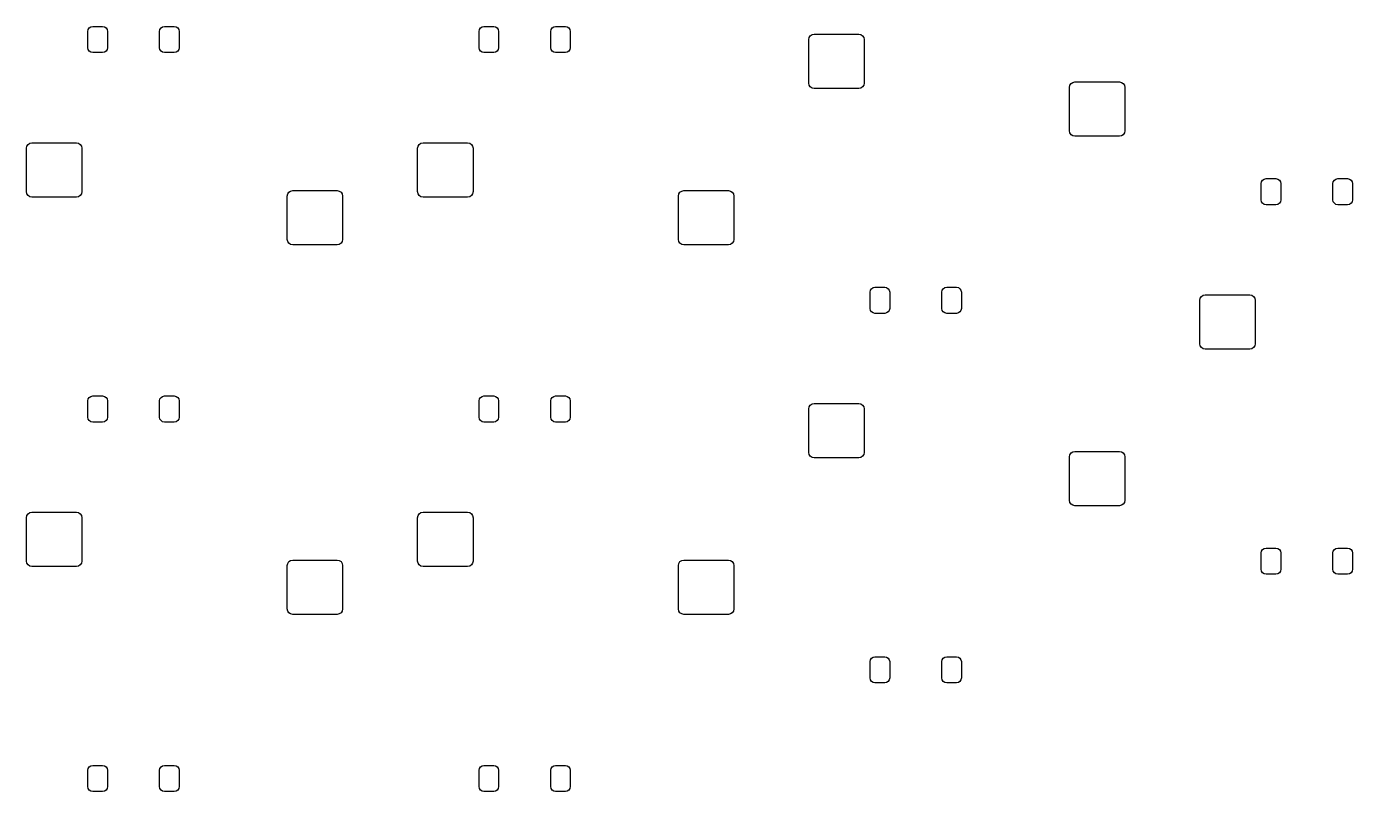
# Model space of a CAD drawing. Extents: x -0.19 to 4.66, y -3.37 to 0.68.
# Drawn here: x -0.188 to 2.215, y -2.228 to -0.843 of the extents above; entities that cross this region are included whole.
import ezdxf

# ---------------------------------------------------------------- set-up
doc = ezdxf.new("R2010")
doc.units = 0
doc.header["$MEASUREMENT"] = 0
doc.layers.add('BLACK', color=7, linetype='CONTINUOUS')

msp = doc.modelspace()

# ---------------------------------------------------------------- linework, layer by layer
at = {"layer": 'BLACK', "linetype": 'CONTINUOUS'}
for p, q in [((-0.0768, -0.8514), (-0.0761, -0.848)), ((-0.0768, -0.8809), (-0.0768, -0.8514)), ((-0.0761, -0.848), (-0.0742, -0.8451)), ((-0.0742, -0.8451), (-0.0713, -0.8432)), ((-0.0713, -0.8432), (-0.0679, -0.8425)), ((-0.0679, -0.8425), (-0.0502, -0.8425)), ((-0.0502, -0.8425), (-0.0468, -0.8432)), ((-0.0468, -0.8432), (-0.0439, -0.8451)), ((-0.0439, -0.8451), (-0.042, -0.848)), ((-0.042, -0.848), (-0.0413, -0.8514)), ((-0.0413, -0.8514), (-0.0413, -0.8809)), ((0.0531, -0.8514), (0.0538, -0.848)), ((0.0531, -0.8809), (0.0531, -0.8514)), ((0.0538, -0.848), (0.0557, -0.8451)), ((0.0557, -0.8451), (0.0586, -0.8432)), ((0.0586, -0.8432), (0.062, -0.8425)), ((0.062, -0.8425), (0.0797, -0.8425)), ((0.0797, -0.8425), (0.0831, -0.8432)), ((0.0831, -0.8432), (0.086, -0.8451)), ((0.086, -0.8451), (0.0879, -0.848)), ((0.0879, -0.848), (0.0886, -0.8514)), ((0.0886, -0.8514), (0.0886, -0.8809)), ((0.6319, -0.8514), (0.6326, -0.848)), ((0.6319, -0.8809), (0.6319, -0.8514)), ((0.6326, -0.848), (0.6345, -0.8451)), ((0.6345, -0.8451), (0.6374, -0.8432)), ((0.6374, -0.8432), (0.6407, -0.8425)), ((0.6407, -0.8425), (0.6585, -0.8425)), ((0.6585, -0.8425), (0.6619, -0.8432)), ((0.6619, -0.8432), (0.6647, -0.8451)), ((0.6647, -0.8451), (0.6666, -0.848)), ((0.6666, -0.848), (0.6673, -0.8514)), ((0.6673, -0.8514), (0.6673, -0.8809)), ((0.7618, -0.8514), (0.7625, -0.848)), ((0.7618, -0.8809), (0.7618, -0.8514)), ((0.7625, -0.848), (0.7644, -0.8451)), ((0.7644, -0.8451), (0.7673, -0.8432)), ((0.7673, -0.8432), (0.7707, -0.8425)), ((0.7707, -0.8425), (0.7884, -0.8425)), ((0.7884, -0.8425), (0.7918, -0.8432)), ((0.7918, -0.8432), (0.7946, -0.8451)), ((0.7946, -0.8451), (0.7966, -0.848)), ((0.7966, -0.848), (0.7972, -0.8514)), ((0.7972, -0.8514), (0.7972, -0.8809)), ((1.2293, -0.8661), (1.2301, -0.8624)), ((1.2301, -0.8624), (1.2322, -0.8592)), ((1.2322, -0.8592), (1.2354, -0.857)), ((1.2354, -0.857), (1.2392, -0.8563)), ((1.2392, -0.8563), (1.3199, -0.8563)), ((1.3199, -0.8563), (1.3236, -0.857)), ((1.3236, -0.857), (1.3268, -0.8592)), ((1.3268, -0.8592), (1.329, -0.8624)), ((1.329, -0.8624), (1.3297, -0.8661)), ((-0.0761, -0.8843), (-0.0768, -0.8809)), ((-0.0742, -0.8872), (-0.0761, -0.8843)), ((-0.0713, -0.8891), (-0.0742, -0.8872)), ((-0.0439, -0.8872), (-0.0468, -0.8891)), ((-0.042, -0.8843), (-0.0439, -0.8872)), ((-0.0413, -0.8809), (-0.042, -0.8843)), ((0.0538, -0.8843), (0.0531, -0.8809)), ((0.0557, -0.8872), (0.0538, -0.8843)), ((0.0586, -0.8891), (0.0557, -0.8872)), ((0.086, -0.8872), (0.0831, -0.8891)), ((0.0879, -0.8843), (0.086, -0.8872)), ((0.0886, -0.8809), (0.0879, -0.8843)), ((0.6326, -0.8843), (0.6319, -0.8809)), ((0.6345, -0.8872), (0.6326, -0.8843)), ((0.6374, -0.8891), (0.6345, -0.8872)), ((0.6647, -0.8872), (0.6619, -0.8891)), ((0.6666, -0.8843), (0.6647, -0.8872)), ((0.6673, -0.8809), (0.6666, -0.8843)), ((0.7625, -0.8843), (0.7618, -0.8809)), ((0.7644, -0.8872), (0.7625, -0.8843)), ((0.7673, -0.8891), (0.7644, -0.8872)), ((0.7946, -0.8872), (0.7918, -0.8891)), ((0.7966, -0.8843), (0.7946, -0.8872)), ((0.7972, -0.8809), (0.7966, -0.8843)), ((1.2293, -0.9449), (1.2293, -0.8661)), ((1.3297, -0.8661), (1.3297, -0.9449)), ((-0.0679, -0.8898), (-0.0713, -0.8891)), ((-0.0502, -0.8898), (-0.0679, -0.8898)), ((-0.0468, -0.8891), (-0.0502, -0.8898)), ((0.062, -0.8898), (0.0586, -0.8891)), ((0.0797, -0.8898), (0.062, -0.8898)), ((0.0831, -0.8891), (0.0797, -0.8898)), ((0.6407, -0.8898), (0.6374, -0.8891)), ((0.6585, -0.8898), (0.6407, -0.8898)), ((0.6619, -0.8891), (0.6585, -0.8898)), ((0.7707, -0.8898), (0.7673, -0.8891)), ((0.7884, -0.8898), (0.7707, -0.8898)), ((0.7918, -0.8891), (0.7884, -0.8898)), ((1.2301, -0.9486), (1.2293, -0.9449)), ((1.2322, -0.9518), (1.2301, -0.9486)), ((1.2354, -0.954), (1.2322, -0.9518)), ((1.2392, -0.9547), (1.2354, -0.954)), ((1.3199, -0.9547), (1.2392, -0.9547)), ((1.3236, -0.954), (1.3199, -0.9547)), ((1.3268, -0.9518), (1.3236, -0.954)), ((1.329, -0.9486), (1.3268, -0.9518)), ((1.3297, -0.9449), (1.329, -0.9486)), ((1.7018, -0.9528), (1.7025, -0.949)), ((1.7018, -1.0315), (1.7018, -0.9528)), ((1.7025, -0.949), (1.7047, -0.9458)), ((1.7047, -0.9458), (1.7078, -0.9437)), ((1.7078, -0.9437), (1.7116, -0.9429)), ((1.7116, -0.9429), (1.7923, -0.9429)), ((1.7923, -0.9429), (1.7961, -0.9437)), ((1.7961, -0.9437), (1.7993, -0.9458)), ((1.7993, -0.9458), (1.8014, -0.949)), ((1.8014, -0.949), (1.8022, -0.9528)), ((1.8022, -0.9528), (1.8022, -1.0315)), ((1.7025, -1.0353), (1.7018, -1.0315)), ((1.8022, -1.0315), (1.8014, -1.0353)), ((-0.1872, -1.0592), (-0.1851, -1.056)), ((-0.1851, -1.056), (-0.1819, -1.0539)), ((-0.1819, -1.0539), (-0.1781, -1.0531)), ((-0.1781, -1.0531), (-0.0974, -1.0531)), ((-0.0974, -1.0531), (-0.0937, -1.0539)), ((-0.0937, -1.0539), (-0.0905, -1.056)), ((-0.0905, -1.056), (-0.0883, -1.0592)), ((0.5214, -1.0592), (0.5236, -1.056)), ((0.5236, -1.056), (0.5267, -1.0539)), ((0.5267, -1.0539), (0.5305, -1.0531)), ((0.5305, -1.0531), (0.6112, -1.0531)), ((0.6112, -1.0531), (0.615, -1.0539)), ((0.615, -1.0539), (0.6182, -1.056)), ((0.6182, -1.056), (0.6203, -1.0592)), ((1.7047, -1.0385), (1.7025, -1.0353)), ((1.7078, -1.0406), (1.7047, -1.0385)), ((1.7116, -1.0413), (1.7078, -1.0406)), ((1.7923, -1.0413), (1.7116, -1.0413)), ((1.7961, -1.0406), (1.7923, -1.0413)), ((1.7993, -1.0385), (1.7961, -1.0406)), ((1.8014, -1.0353), (1.7993, -1.0385)), ((-0.188, -1.063), (-0.1872, -1.0592)), ((-0.188, -1.1417), (-0.188, -1.063)), ((-0.0883, -1.0592), (-0.0876, -1.063)), ((-0.0876, -1.063), (-0.0876, -1.1417)), ((0.5207, -1.063), (0.5214, -1.0592)), ((0.5207, -1.1417), (0.5207, -1.063)), ((0.6203, -1.0592), (0.6211, -1.063)), ((0.6211, -1.063), (0.6211, -1.1417)), ((2.0492, -1.127), (2.0499, -1.1236)), ((2.0492, -1.1565), (2.0492, -1.127)), ((2.0499, -1.1236), (2.0518, -1.1207)), ((2.0518, -1.1207), (2.0547, -1.1188)), ((2.0547, -1.1188), (2.0581, -1.1181)), ((2.0581, -1.1181), (2.0758, -1.1181)), ((2.0758, -1.1181), (2.0792, -1.1188)), ((2.0792, -1.1188), (2.0821, -1.1207)), ((2.0821, -1.1207), (2.084, -1.1236)), ((2.084, -1.1236), (2.0846, -1.127)), ((2.0846, -1.127), (2.0846, -1.1565)), ((2.1791, -1.127), (2.1798, -1.1236)), ((2.1791, -1.1565), (2.1791, -1.127)), ((2.1798, -1.1236), (2.1817, -1.1207)), ((2.1817, -1.1207), (2.1846, -1.1188)), ((2.1846, -1.1188), (2.188, -1.1181)), ((2.188, -1.1181), (2.2057, -1.1181)), ((2.2057, -1.1181), (2.2091, -1.1188)), ((2.2091, -1.1188), (2.212, -1.1207)), ((2.212, -1.1207), (2.2139, -1.1236)), ((2.2139, -1.1236), (2.2146, -1.127)), ((2.2146, -1.127), (2.2146, -1.1565)), ((-0.1872, -1.1455), (-0.188, -1.1417)), ((-0.1851, -1.1487), (-0.1872, -1.1455)), ((-0.1819, -1.1508), (-0.1851, -1.1487)), ((-0.1781, -1.1516), (-0.1819, -1.1508)), ((-0.0974, -1.1516), (-0.1781, -1.1516)), ((-0.0937, -1.1508), (-0.0974, -1.1516)), ((-0.0905, -1.1487), (-0.0937, -1.1508)), ((-0.0883, -1.1455), (-0.0905, -1.1487)), ((-0.0876, -1.1417), (-0.0883, -1.1455)), ((0.2844, -1.1496), (0.2852, -1.1458)), ((0.2844, -1.2283), (0.2844, -1.1496)), ((0.2852, -1.1458), (0.2873, -1.1426)), ((0.2873, -1.1426), (0.2905, -1.1405)), ((0.2905, -1.1405), (0.2943, -1.1398)), ((0.2943, -1.1398), (0.375, -1.1398)), ((0.375, -1.1398), (0.3788, -1.1405)), ((0.3788, -1.1405), (0.382, -1.1426)), ((0.382, -1.1426), (0.3841, -1.1458)), ((0.3841, -1.1458), (0.3848, -1.1496)), ((0.3848, -1.1496), (0.3848, -1.2283)), ((0.5214, -1.1455), (0.5207, -1.1417)), ((0.5236, -1.1487), (0.5214, -1.1455)), ((0.5267, -1.1508), (0.5236, -1.1487)), ((0.5305, -1.1516), (0.5267, -1.1508)), ((0.6112, -1.1516), (0.5305, -1.1516)), ((0.615, -1.1508), (0.6112, -1.1516)), ((0.6182, -1.1487), (0.615, -1.1508)), ((0.6203, -1.1455), (0.6182, -1.1487)), ((0.6211, -1.1417), (0.6203, -1.1455)), ((0.9931, -1.1496), (0.9939, -1.1458)), ((0.9931, -1.2283), (0.9931, -1.1496)), ((0.9939, -1.1458), (0.996, -1.1426)), ((0.996, -1.1426), (0.9992, -1.1405)), ((0.9992, -1.1405), (1.003, -1.1398)), ((1.003, -1.1398), (1.0837, -1.1398)), ((1.0837, -1.1398), (1.0874, -1.1405)), ((1.0874, -1.1405), (1.0906, -1.1426)), ((1.0906, -1.1426), (1.0928, -1.1458)), ((1.0928, -1.1458), (1.0935, -1.1496)), ((1.0935, -1.1496), (1.0935, -1.2283)), ((2.0499, -1.1599), (2.0492, -1.1565)), ((2.0518, -1.1628), (2.0499, -1.1599)), ((2.0547, -1.1647), (2.0518, -1.1628)), ((2.0581, -1.1654), (2.0547, -1.1647)), ((2.0758, -1.1654), (2.0581, -1.1654)), ((2.0792, -1.1647), (2.0758, -1.1654)), ((2.0821, -1.1628), (2.0792, -1.1647)), ((2.084, -1.1599), (2.0821, -1.1628)), ((2.0846, -1.1565), (2.084, -1.1599)), ((2.1798, -1.1599), (2.1791, -1.1565)), ((2.1817, -1.1628), (2.1798, -1.1599)), ((2.1846, -1.1647), (2.1817, -1.1628)), ((2.188, -1.1654), (2.1846, -1.1647)), ((2.2057, -1.1654), (2.188, -1.1654)), ((2.2091, -1.1647), (2.2057, -1.1654)), ((2.212, -1.1628), (2.2091, -1.1647)), ((2.2139, -1.1599), (2.212, -1.1628)), ((2.2146, -1.1565), (2.2139, -1.1599)), ((0.2852, -1.2321), (0.2844, -1.2283)), ((0.2873, -1.2353), (0.2852, -1.2321)), ((0.2905, -1.2374), (0.2873, -1.2353)), ((0.2943, -1.2382), (0.2905, -1.2374)), ((0.375, -1.2382), (0.2943, -1.2382)), ((0.3788, -1.2374), (0.375, -1.2382)), ((0.382, -1.2353), (0.3788, -1.2374)), ((0.3841, -1.2321), (0.382, -1.2353)), ((0.3848, -1.2283), (0.3841, -1.2321)), ((0.9939, -1.2321), (0.9931, -1.2283)), ((0.996, -1.2353), (0.9939, -1.2321)), ((0.9992, -1.2374), (0.996, -1.2353)), ((1.003, -1.2382), (0.9992, -1.2374)), ((1.0837, -1.2382), (1.003, -1.2382)), ((1.0874, -1.2374), (1.0837, -1.2382)), ((1.0906, -1.2353), (1.0874, -1.2374)), ((1.0928, -1.2321), (1.0906, -1.2353)), ((1.0935, -1.2283), (1.0928, -1.2321)), ((1.3406, -1.3238), (1.3412, -1.3204)), ((1.3412, -1.3204), (1.3431, -1.3176)), ((1.3431, -1.3176), (1.346, -1.3156)), ((1.346, -1.3156), (1.3494, -1.315)), ((1.3494, -1.315), (1.3671, -1.315)), ((1.3671, -1.315), (1.3705, -1.3156)), ((1.3705, -1.3156), (1.3734, -1.3176)), ((1.3734, -1.3176), (1.3753, -1.3204)), ((1.3753, -1.3204), (1.376, -1.3238)), ((1.4705, -1.3238), (1.4711, -1.3204)), ((1.4711, -1.3204), (1.4731, -1.3176)), ((1.4731, -1.3176), (1.4759, -1.3156)), ((1.4759, -1.3156), (1.4793, -1.315)), ((1.4793, -1.315), (1.497, -1.315)), ((1.497, -1.315), (1.5004, -1.3156)), ((1.5004, -1.3156), (1.5033, -1.3176)), ((1.5033, -1.3176), (1.5052, -1.3204)), ((1.5052, -1.3204), (1.5059, -1.3238)), ((1.3406, -1.3533), (1.3406, -1.3238)), ((1.376, -1.3238), (1.376, -1.3533)), ((1.4705, -1.3533), (1.4705, -1.3238)), ((1.5059, -1.3238), (1.5059, -1.3533)), ((1.938, -1.3386), (1.9387, -1.3348)), ((1.938, -1.4173), (1.938, -1.3386)), ((1.9387, -1.3348), (1.9409, -1.3316)), ((1.9409, -1.3316), (1.9441, -1.3295)), ((1.9441, -1.3295), (1.9478, -1.3287)), ((1.9478, -1.3287), (2.0285, -1.3287)), ((2.0285, -1.3287), (2.0323, -1.3295)), ((2.0323, -1.3295), (2.0355, -1.3316)), ((2.0355, -1.3316), (2.0376, -1.3348)), ((2.0376, -1.3348), (2.0384, -1.3386)), ((2.0384, -1.3386), (2.0384, -1.4173)), ((1.3412, -1.3567), (1.3406, -1.3533)), ((1.3431, -1.3596), (1.3412, -1.3567)), ((1.346, -1.3615), (1.3431, -1.3596)), ((1.3494, -1.3622), (1.346, -1.3615)), ((1.3671, -1.3622), (1.3494, -1.3622)), ((1.3705, -1.3615), (1.3671, -1.3622)), ((1.3734, -1.3596), (1.3705, -1.3615)), ((1.3753, -1.3567), (1.3734, -1.3596)), ((1.376, -1.3533), (1.3753, -1.3567)), ((1.4711, -1.3567), (1.4705, -1.3533)), ((1.4731, -1.3596), (1.4711, -1.3567)), ((1.4759, -1.3615), (1.4731, -1.3596)), ((1.4793, -1.3622), (1.4759, -1.3615)), ((1.497, -1.3622), (1.4793, -1.3622)), ((1.5004, -1.3615), (1.497, -1.3622)), ((1.5033, -1.3596), (1.5004, -1.3615)), ((1.5052, -1.3567), (1.5033, -1.3596)), ((1.5059, -1.3533), (1.5052, -1.3567)), ((1.9387, -1.4211), (1.938, -1.4173)), ((2.0384, -1.4173), (2.0376, -1.4211)), ((1.9409, -1.4243), (1.9387, -1.4211)), ((1.9441, -1.4264), (1.9409, -1.4243)), ((1.9478, -1.4272), (1.9441, -1.4264)), ((2.0285, -1.4272), (1.9478, -1.4272)), ((2.0323, -1.4264), (2.0285, -1.4272)), ((2.0355, -1.4243), (2.0323, -1.4264)), ((2.0376, -1.4211), (2.0355, -1.4243)), ((-0.0742, -1.5144), (-0.0713, -1.5125)), ((-0.0713, -1.5125), (-0.0679, -1.5118)), ((-0.0679, -1.5118), (-0.0502, -1.5118)), ((-0.0502, -1.5118), (-0.0468, -1.5125)), ((-0.0468, -1.5125), (-0.0439, -1.5144)), ((0.0557, -1.5144), (0.0586, -1.5125)), ((0.0586, -1.5125), (0.062, -1.5118)), ((0.062, -1.5118), (0.0797, -1.5118)), ((0.0797, -1.5118), (0.0831, -1.5125)), ((0.0831, -1.5125), (0.086, -1.5144)), ((0.6345, -1.5144), (0.6374, -1.5125)), ((0.6374, -1.5125), (0.6407, -1.5118)), ((0.6407, -1.5118), (0.6585, -1.5118)), ((0.6585, -1.5118), (0.6619, -1.5125)), ((0.6619, -1.5125), (0.6647, -1.5144)), ((0.7644, -1.5144), (0.7673, -1.5125)), ((0.7673, -1.5125), (0.7707, -1.5118)), ((0.7707, -1.5118), (0.7884, -1.5118)), ((0.7884, -1.5118), (0.7918, -1.5125)), ((0.7918, -1.5125), (0.7946, -1.5144)), ((-0.0768, -1.5207), (-0.0761, -1.5173)), ((-0.0768, -1.5502), (-0.0768, -1.5207)), ((-0.0761, -1.5173), (-0.0742, -1.5144)), ((-0.0439, -1.5144), (-0.042, -1.5173)), ((-0.042, -1.5173), (-0.0413, -1.5207)), ((-0.0413, -1.5207), (-0.0413, -1.5502)), ((0.0531, -1.5207), (0.0538, -1.5173)), ((0.0531, -1.5502), (0.0531, -1.5207)), ((0.0538, -1.5173), (0.0557, -1.5144)), ((0.086, -1.5144), (0.0879, -1.5173)), ((0.0879, -1.5173), (0.0886, -1.5207)), ((0.0886, -1.5207), (0.0886, -1.5502)), ((0.6319, -1.5207), (0.6326, -1.5173)), ((0.6319, -1.5502), (0.6319, -1.5207)), ((0.6326, -1.5173), (0.6345, -1.5144)), ((0.6647, -1.5144), (0.6666, -1.5173)), ((0.6666, -1.5173), (0.6673, -1.5207)), ((0.6673, -1.5207), (0.6673, -1.5502)), ((0.7618, -1.5207), (0.7625, -1.5173)), ((0.7618, -1.5502), (0.7618, -1.5207)), ((0.7625, -1.5173), (0.7644, -1.5144)), ((0.7946, -1.5144), (0.7966, -1.5173)), ((0.7966, -1.5173), (0.7972, -1.5207)), ((0.7972, -1.5207), (0.7972, -1.5502)), ((1.2293, -1.5354), (1.2301, -1.5317)), ((1.2293, -1.6142), (1.2293, -1.5354)), ((1.2301, -1.5317), (1.2322, -1.5285)), ((1.2322, -1.5285), (1.2354, -1.5263)), ((1.2354, -1.5263), (1.2392, -1.5256)), ((1.2392, -1.5256), (1.3199, -1.5256)), ((1.3199, -1.5256), (1.3236, -1.5263)), ((1.3236, -1.5263), (1.3268, -1.5285)), ((1.3268, -1.5285), (1.329, -1.5317)), ((1.329, -1.5317), (1.3297, -1.5354)), ((1.3297, -1.5354), (1.3297, -1.6142)), ((-0.0761, -1.5536), (-0.0768, -1.5502)), ((-0.0742, -1.5565), (-0.0761, -1.5536)), ((-0.0713, -1.5584), (-0.0742, -1.5565)), ((-0.0679, -1.5591), (-0.0713, -1.5584)), ((-0.0502, -1.5591), (-0.0679, -1.5591)), ((-0.0468, -1.5584), (-0.0502, -1.5591)), ((-0.0439, -1.5565), (-0.0468, -1.5584)), ((-0.042, -1.5536), (-0.0439, -1.5565)), ((-0.0413, -1.5502), (-0.042, -1.5536)), ((0.0538, -1.5536), (0.0531, -1.5502)), ((0.0557, -1.5565), (0.0538, -1.5536)), ((0.0586, -1.5584), (0.0557, -1.5565)), ((0.062, -1.5591), (0.0586, -1.5584)), ((0.0797, -1.5591), (0.062, -1.5591)), ((0.0831, -1.5584), (0.0797, -1.5591)), ((0.086, -1.5565), (0.0831, -1.5584)), ((0.0879, -1.5536), (0.086, -1.5565)), ((0.0886, -1.5502), (0.0879, -1.5536)), ((0.6326, -1.5536), (0.6319, -1.5502)), ((0.6345, -1.5565), (0.6326, -1.5536)), ((0.6374, -1.5584), (0.6345, -1.5565)), ((0.6407, -1.5591), (0.6374, -1.5584)), ((0.6585, -1.5591), (0.6407, -1.5591)), ((0.6619, -1.5584), (0.6585, -1.5591)), ((0.6647, -1.5565), (0.6619, -1.5584)), ((0.6666, -1.5536), (0.6647, -1.5565)), ((0.6673, -1.5502), (0.6666, -1.5536)), ((0.7625, -1.5536), (0.7618, -1.5502)), ((0.7644, -1.5565), (0.7625, -1.5536)), ((0.7673, -1.5584), (0.7644, -1.5565)), ((0.7707, -1.5591), (0.7673, -1.5584)), ((0.7884, -1.5591), (0.7707, -1.5591)), ((0.7918, -1.5584), (0.7884, -1.5591)), ((0.7946, -1.5565), (0.7918, -1.5584)), ((0.7966, -1.5536), (0.7946, -1.5565)), ((0.7972, -1.5502), (0.7966, -1.5536)), ((1.2301, -1.6179), (1.2293, -1.6142)), ((1.2322, -1.6211), (1.2301, -1.6179)), ((1.2354, -1.6233), (1.2322, -1.6211)), ((1.2392, -1.624), (1.2354, -1.6233)), ((1.3199, -1.624), (1.2392, -1.624)), ((1.3236, -1.6233), (1.3199, -1.624)), ((1.3268, -1.6211), (1.3236, -1.6233)), ((1.329, -1.6179), (1.3268, -1.6211)), ((1.3297, -1.6142), (1.329, -1.6179)), ((1.7018, -1.622), (1.7025, -1.6183)), ((1.7018, -1.7008), (1.7018, -1.622)), ((1.7025, -1.6183), (1.7047, -1.6151)), ((1.7047, -1.6151), (1.7078, -1.613)), ((1.7078, -1.613), (1.7116, -1.6122)), ((1.7116, -1.6122), (1.7923, -1.6122)), ((1.7923, -1.6122), (1.7961, -1.613)), ((1.7961, -1.613), (1.7993, -1.6151)), ((1.7993, -1.6151), (1.8014, -1.6183)), ((1.8014, -1.6183), (1.8022, -1.622)), ((1.8022, -1.622), (1.8022, -1.7008)), ((1.7025, -1.7046), (1.7018, -1.7008)), ((1.7047, -1.7077), (1.7025, -1.7046)), ((1.8014, -1.7046), (1.7993, -1.7077)), ((1.8022, -1.7008), (1.8014, -1.7046)), ((-0.188, -1.7323), (-0.1872, -1.7285)), ((-0.1872, -1.7285), (-0.1851, -1.7253)), ((-0.1851, -1.7253), (-0.1819, -1.7232)), ((-0.1819, -1.7232), (-0.1781, -1.7224)), ((-0.1781, -1.7224), (-0.0974, -1.7224)), ((-0.0974, -1.7224), (-0.0937, -1.7232)), ((-0.0937, -1.7232), (-0.0905, -1.7253)), ((-0.0905, -1.7253), (-0.0883, -1.7285)), ((-0.0883, -1.7285), (-0.0876, -1.7323)), ((0.5207, -1.7323), (0.5214, -1.7285)), ((0.5214, -1.7285), (0.5236, -1.7253)), ((0.5236, -1.7253), (0.5267, -1.7232)), ((0.5267, -1.7232), (0.5305, -1.7224)), ((0.5305, -1.7224), (0.6112, -1.7224)), ((0.6112, -1.7224), (0.615, -1.7232)), ((0.615, -1.7232), (0.6182, -1.7253)), ((0.6182, -1.7253), (0.6203, -1.7285)), ((0.6203, -1.7285), (0.6211, -1.7323)), ((1.7078, -1.7099), (1.7047, -1.7077)), ((1.7116, -1.7106), (1.7078, -1.7099)), ((1.7923, -1.7106), (1.7116, -1.7106)), ((1.7961, -1.7099), (1.7923, -1.7106)), ((1.7993, -1.7077), (1.7961, -1.7099)), ((-0.188, -1.811), (-0.188, -1.7323)), ((-0.0876, -1.7323), (-0.0876, -1.811)), ((0.5207, -1.811), (0.5207, -1.7323)), ((0.6211, -1.7323), (0.6211, -1.811)), ((2.0492, -1.7963), (2.0499, -1.7929)), ((2.0492, -1.8258), (2.0492, -1.7963)), ((2.0499, -1.7929), (2.0518, -1.79)), ((2.0518, -1.79), (2.0547, -1.7881)), ((2.0547, -1.7881), (2.0581, -1.7874)), ((2.0581, -1.7874), (2.0758, -1.7874)), ((2.0758, -1.7874), (2.0792, -1.7881)), ((2.0792, -1.7881), (2.0821, -1.79)), ((2.0821, -1.79), (2.084, -1.7929)), ((2.084, -1.7929), (2.0846, -1.7963)), ((2.0846, -1.7963), (2.0846, -1.8258)), ((2.1791, -1.7963), (2.1798, -1.7929)), ((2.1791, -1.8258), (2.1791, -1.7963)), ((2.1798, -1.7929), (2.1817, -1.79)), ((2.1817, -1.79), (2.1846, -1.7881)), ((2.1846, -1.7881), (2.188, -1.7874)), ((2.188, -1.7874), (2.2057, -1.7874)), ((2.2057, -1.7874), (2.2091, -1.7881)), ((2.2091, -1.7881), (2.212, -1.79)), ((2.212, -1.79), (2.2139, -1.7929)), ((2.2139, -1.7929), (2.2146, -1.7963)), ((2.2146, -1.7963), (2.2146, -1.8258)), ((-0.1872, -1.8148), (-0.188, -1.811)), ((-0.1851, -1.818), (-0.1872, -1.8148)), ((-0.1819, -1.8201), (-0.1851, -1.818)), ((-0.1781, -1.8209), (-0.1819, -1.8201)), ((-0.0974, -1.8209), (-0.1781, -1.8209)), ((-0.0937, -1.8201), (-0.0974, -1.8209)), ((-0.0905, -1.818), (-0.0937, -1.8201)), ((-0.0883, -1.8148), (-0.0905, -1.818)), ((-0.0876, -1.811), (-0.0883, -1.8148)), ((0.2844, -1.8189), (0.2852, -1.8151)), ((0.2844, -1.8976), (0.2844, -1.8189)), ((0.2852, -1.8151), (0.2873, -1.8119)), ((0.2873, -1.8119), (0.2905, -1.8098)), ((0.2905, -1.8098), (0.2943, -1.8091)), ((0.2943, -1.8091), (0.375, -1.8091)), ((0.375, -1.8091), (0.3788, -1.8098)), ((0.3788, -1.8098), (0.382, -1.8119)), ((0.382, -1.8119), (0.3841, -1.8151)), ((0.3841, -1.8151), (0.3848, -1.8189)), ((0.3848, -1.8189), (0.3848, -1.8976)), ((0.5214, -1.8148), (0.5207, -1.811)), ((0.5236, -1.818), (0.5214, -1.8148)), ((0.5267, -1.8201), (0.5236, -1.818)), ((0.5305, -1.8209), (0.5267, -1.8201)), ((0.6112, -1.8209), (0.5305, -1.8209)), ((0.615, -1.8201), (0.6112, -1.8209)), ((0.6182, -1.818), (0.615, -1.8201)), ((0.6203, -1.8148), (0.6182, -1.818)), ((0.6211, -1.811), (0.6203, -1.8148)), ((0.9931, -1.8189), (0.9939, -1.8151)), ((0.9931, -1.8976), (0.9931, -1.8189)), ((0.9939, -1.8151), (0.996, -1.8119)), ((0.996, -1.8119), (0.9992, -1.8098)), ((0.9992, -1.8098), (1.003, -1.8091)), ((1.003, -1.8091), (1.0837, -1.8091)), ((1.0837, -1.8091), (1.0874, -1.8098)), ((1.0874, -1.8098), (1.0906, -1.8119)), ((1.0906, -1.8119), (1.0928, -1.8151)), ((1.0928, -1.8151), (1.0935, -1.8189)), ((1.0935, -1.8189), (1.0935, -1.8976)), ((2.0499, -1.8292), (2.0492, -1.8258)), ((2.0846, -1.8258), (2.084, -1.8292)), ((2.1798, -1.8292), (2.1791, -1.8258)), ((2.2146, -1.8258), (2.2139, -1.8292)), ((2.0518, -1.8321), (2.0499, -1.8292)), ((2.0547, -1.834), (2.0518, -1.8321)), ((2.0581, -1.8346), (2.0547, -1.834)), ((2.0758, -1.8346), (2.0581, -1.8346)), ((2.0792, -1.834), (2.0758, -1.8346)), ((2.0821, -1.8321), (2.0792, -1.834)), ((2.084, -1.8292), (2.0821, -1.8321)), ((2.1817, -1.8321), (2.1798, -1.8292)), ((2.1846, -1.834), (2.1817, -1.8321)), ((2.188, -1.8346), (2.1846, -1.834)), ((2.2057, -1.8346), (2.188, -1.8346)), ((2.2091, -1.834), (2.2057, -1.8346)), ((2.212, -1.8321), (2.2091, -1.834)), ((2.2139, -1.8292), (2.212, -1.8321)), ((0.2852, -1.9014), (0.2844, -1.8976)), ((0.3848, -1.8976), (0.3841, -1.9014)), ((0.9939, -1.9014), (0.9931, -1.8976)), ((1.0935, -1.8976), (1.0928, -1.9014)), ((0.2873, -1.9046), (0.2852, -1.9014)), ((0.2905, -1.9067), (0.2873, -1.9046)), ((0.2943, -1.9075), (0.2905, -1.9067)), ((0.375, -1.9075), (0.2943, -1.9075)), ((0.3788, -1.9067), (0.375, -1.9075)), ((0.382, -1.9046), (0.3788, -1.9067)), ((0.3841, -1.9014), (0.382, -1.9046)), ((0.996, -1.9046), (0.9939, -1.9014)), ((0.9992, -1.9067), (0.996, -1.9046)), ((1.003, -1.9075), (0.9992, -1.9067)), ((1.0837, -1.9075), (1.003, -1.9075)), ((1.0874, -1.9067), (1.0837, -1.9075)), ((1.0906, -1.9046), (1.0874, -1.9067)), ((1.0928, -1.9014), (1.0906, -1.9046)), ((1.3406, -1.9931), (1.3412, -1.9897)), ((1.3406, -2.0226), (1.3406, -1.9931)), ((1.3412, -1.9897), (1.3431, -1.9868)), ((1.3431, -1.9868), (1.346, -1.9849)), ((1.346, -1.9849), (1.3494, -1.9843)), ((1.3494, -1.9843), (1.3671, -1.9843)), ((1.3671, -1.9843), (1.3705, -1.9849)), ((1.3705, -1.9849), (1.3734, -1.9868)), ((1.3734, -1.9868), (1.3753, -1.9897)), ((1.3753, -1.9897), (1.376, -1.9931)), ((1.376, -1.9931), (1.376, -2.0226)), ((1.4705, -1.9931), (1.4711, -1.9897)), ((1.4705, -2.0226), (1.4705, -1.9931)), ((1.4711, -1.9897), (1.4731, -1.9868)), ((1.4731, -1.9868), (1.4759, -1.9849)), ((1.4759, -1.9849), (1.4793, -1.9843)), ((1.4793, -1.9843), (1.497, -1.9843)), ((1.497, -1.9843), (1.5004, -1.9849)), ((1.5004, -1.9849), (1.5033, -1.9868)), ((1.5033, -1.9868), (1.5052, -1.9897)), ((1.5052, -1.9897), (1.5059, -1.9931)), ((1.5059, -1.9931), (1.5059, -2.0226)), ((1.3412, -2.026), (1.3406, -2.0226)), ((1.3431, -2.0289), (1.3412, -2.026)), ((1.346, -2.0308), (1.3431, -2.0289)), ((1.3494, -2.0315), (1.346, -2.0308)), ((1.3671, -2.0315), (1.3494, -2.0315)), ((1.3705, -2.0308), (1.3671, -2.0315)), ((1.3734, -2.0289), (1.3705, -2.0308)), ((1.3753, -2.026), (1.3734, -2.0289)), ((1.376, -2.0226), (1.3753, -2.026)), ((1.4711, -2.026), (1.4705, -2.0226)), ((1.4731, -2.0289), (1.4711, -2.026)), ((1.4759, -2.0308), (1.4731, -2.0289)), ((1.4793, -2.0315), (1.4759, -2.0308)), ((1.497, -2.0315), (1.4793, -2.0315)), ((1.5004, -2.0308), (1.497, -2.0315)), ((1.5033, -2.0289), (1.5004, -2.0308)), ((1.5052, -2.026), (1.5033, -2.0289)), ((1.5059, -2.0226), (1.5052, -2.026)), ((-0.0761, -2.1866), (-0.0742, -2.1837)), ((-0.0742, -2.1837), (-0.0713, -2.1818)), ((-0.0713, -2.1818), (-0.0679, -2.1811)), ((-0.0679, -2.1811), (-0.0502, -2.1811)), ((-0.0502, -2.1811), (-0.0468, -2.1818)), ((-0.0468, -2.1818), (-0.0439, -2.1837)), ((-0.0439, -2.1837), (-0.042, -2.1866)), ((0.0538, -2.1866), (0.0557, -2.1837)), ((0.0557, -2.1837), (0.0586, -2.1818)), ((0.0586, -2.1818), (0.062, -2.1811)), ((0.062, -2.1811), (0.0797, -2.1811)), ((0.0797, -2.1811), (0.0831, -2.1818)), ((0.0831, -2.1818), (0.086, -2.1837)), ((0.086, -2.1837), (0.0879, -2.1866)), ((0.6326, -2.1866), (0.6345, -2.1837)), ((0.6345, -2.1837), (0.6374, -2.1818)), ((0.6374, -2.1818), (0.6407, -2.1811)), ((0.6407, -2.1811), (0.6585, -2.1811)), ((0.6585, -2.1811), (0.6619, -2.1818)), ((0.6619, -2.1818), (0.6647, -2.1837)), ((0.6647, -2.1837), (0.6666, -2.1866)), ((0.7625, -2.1866), (0.7644, -2.1837)), ((0.7644, -2.1837), (0.7673, -2.1818)), ((0.7673, -2.1818), (0.7707, -2.1811)), ((0.7707, -2.1811), (0.7884, -2.1811)), ((0.7884, -2.1811), (0.7918, -2.1818)), ((0.7918, -2.1818), (0.7946, -2.1837)), ((0.7946, -2.1837), (0.7966, -2.1866)), ((-0.0768, -2.19), (-0.0761, -2.1866)), ((-0.0768, -2.2195), (-0.0768, -2.19)), ((-0.042, -2.1866), (-0.0413, -2.19)), ((-0.0413, -2.19), (-0.0413, -2.2195)), ((0.0531, -2.19), (0.0538, -2.1866)), ((0.0531, -2.2195), (0.0531, -2.19)), ((0.0879, -2.1866), (0.0886, -2.19)), ((0.0886, -2.19), (0.0886, -2.2195)), ((0.6319, -2.19), (0.6326, -2.1866)), ((0.6319, -2.2195), (0.6319, -2.19)), ((0.6666, -2.1866), (0.6673, -2.19)), ((0.6673, -2.19), (0.6673, -2.2195)), ((0.7618, -2.19), (0.7625, -2.1866)), ((0.7618, -2.2195), (0.7618, -2.19)), ((0.7966, -2.1866), (0.7972, -2.19)), ((0.7972, -2.19), (0.7972, -2.2195)), ((-0.0761, -2.2229), (-0.0768, -2.2195)), ((-0.0742, -2.2258), (-0.0761, -2.2229)), ((-0.0713, -2.2277), (-0.0742, -2.2258)), ((-0.0679, -2.2283), (-0.0713, -2.2277)), ((-0.0502, -2.2283), (-0.0679, -2.2283)), ((-0.0468, -2.2277), (-0.0502, -2.2283)), ((-0.0439, -2.2258), (-0.0468, -2.2277)), ((-0.042, -2.2229), (-0.0439, -2.2258)), ((-0.0413, -2.2195), (-0.042, -2.2229)), ((0.0538, -2.2229), (0.0531, -2.2195)), ((0.0557, -2.2258), (0.0538, -2.2229)), ((0.0586, -2.2277), (0.0557, -2.2258)), ((0.062, -2.2283), (0.0586, -2.2277)), ((0.0797, -2.2283), (0.062, -2.2283)), ((0.0831, -2.2277), (0.0797, -2.2283)), ((0.086, -2.2258), (0.0831, -2.2277)), ((0.0879, -2.2229), (0.086, -2.2258)), ((0.0886, -2.2195), (0.0879, -2.2229)), ((0.6326, -2.2229), (0.6319, -2.2195)), ((0.6345, -2.2258), (0.6326, -2.2229)), ((0.6374, -2.2277), (0.6345, -2.2258)), ((0.6407, -2.2283), (0.6374, -2.2277)), ((0.6585, -2.2283), (0.6407, -2.2283)), ((0.6619, -2.2277), (0.6585, -2.2283)), ((0.6647, -2.2258), (0.6619, -2.2277)), ((0.6666, -2.2229), (0.6647, -2.2258)), ((0.6673, -2.2195), (0.6666, -2.2229)), ((0.7625, -2.2229), (0.7618, -2.2195)), ((0.7644, -2.2258), (0.7625, -2.2229)), ((0.7673, -2.2277), (0.7644, -2.2258)), ((0.7707, -2.2283), (0.7673, -2.2277)), ((0.7884, -2.2283), (0.7707, -2.2283)), ((0.7918, -2.2277), (0.7884, -2.2283)), ((0.7946, -2.2258), (0.7918, -2.2277)), ((0.7966, -2.2229), (0.7946, -2.2258)), ((0.7972, -2.2195), (0.7966, -2.2229))]:
    msp.add_line(p, q, dxfattribs=at)

doc.saveas('drawing.dxf')
